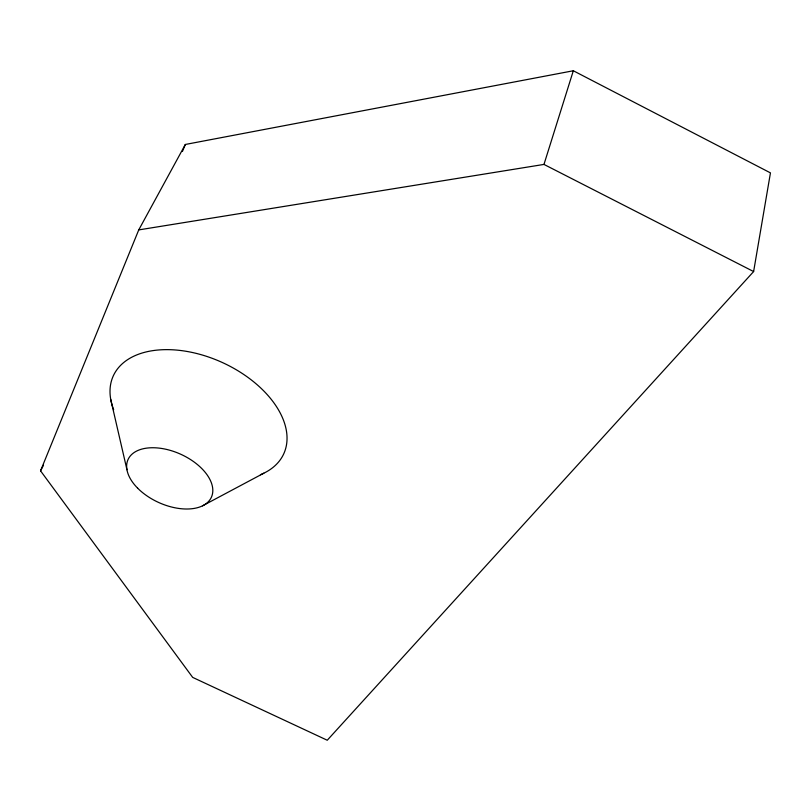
<?xml version="1.0" encoding="UTF-8"?>
<svg xmlns="http://www.w3.org/2000/svg" width="811" height="811" viewBox="0 0 811 811"><rect width="100%" height="100%" fill="white"/><g stroke="black" fill="none" stroke-linecap="round" stroke-linejoin="round"><path stroke-width="1.22" d="M753.622 271.553L770.45 172.885L573.326 70.76L185.334 144.47L138.742 229.908L40.55 470.836L192.683 677.398L327.249 740.24L753.622 271.553L543.968 164.42L138.742 229.908M543.968 164.42L573.326 70.76M182.424 151.464L185.334 144.47M40.55 470.836L43.5 465.25M202.486 505.851L263.808 473.198M110.732 399.397L126.952 469.731M113.672 409.748A93.701 57.49 24.6 0 1 159.98 349.865A93.701 57.49 24.6 0 1 270.945 398.982A93.701 57.49 24.6 0 1 260.443 474.709M137.637 488.161A45.73 26.52 24.3 0 0 210.667 498.633A45.73 26.52 24.3 0 0 160.872 448.341A45.73 26.52 24.3 0 0 137.637 488.161"/></g></svg>
